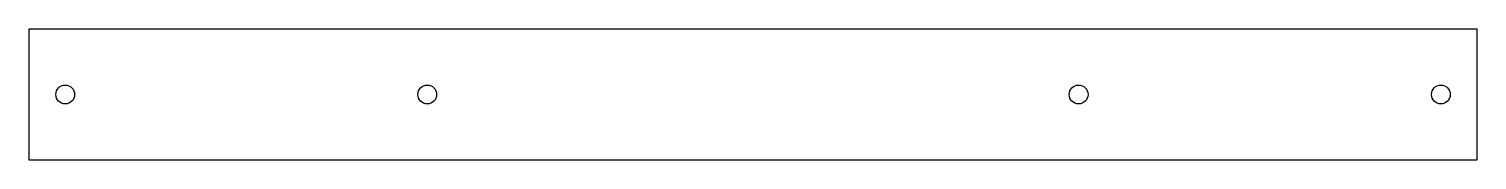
# Model space of a CAD drawing. Header units: millimetres. Extents: x 0 to 1390, y 0 to 125.
import ezdxf

# ---------------------------------------------------------------- set-up
doc = ezdxf.new("R2010")
doc.units = ezdxf.units.MM
doc.layers.add('CORTE', color=7, linetype='CONTINUOUS')

msp = doc.modelspace()

# ---------------------------------------------------------------- linework, layer by layer
at = {"layer": 'CORTE'}
msp.add_lwpolyline([(0, 0), (1389.5, 0), (1389.5, 125.1), (0, 125.1)], close=True, dxfattribs=at)
for centre in [(34.8, 62.6), (382.2, 62.6), (1007.2, 62.6), (1354.8, 62.6)]:
    msp.add_circle(centre, 9, dxfattribs=at)

doc.saveas('drawing.dxf')
